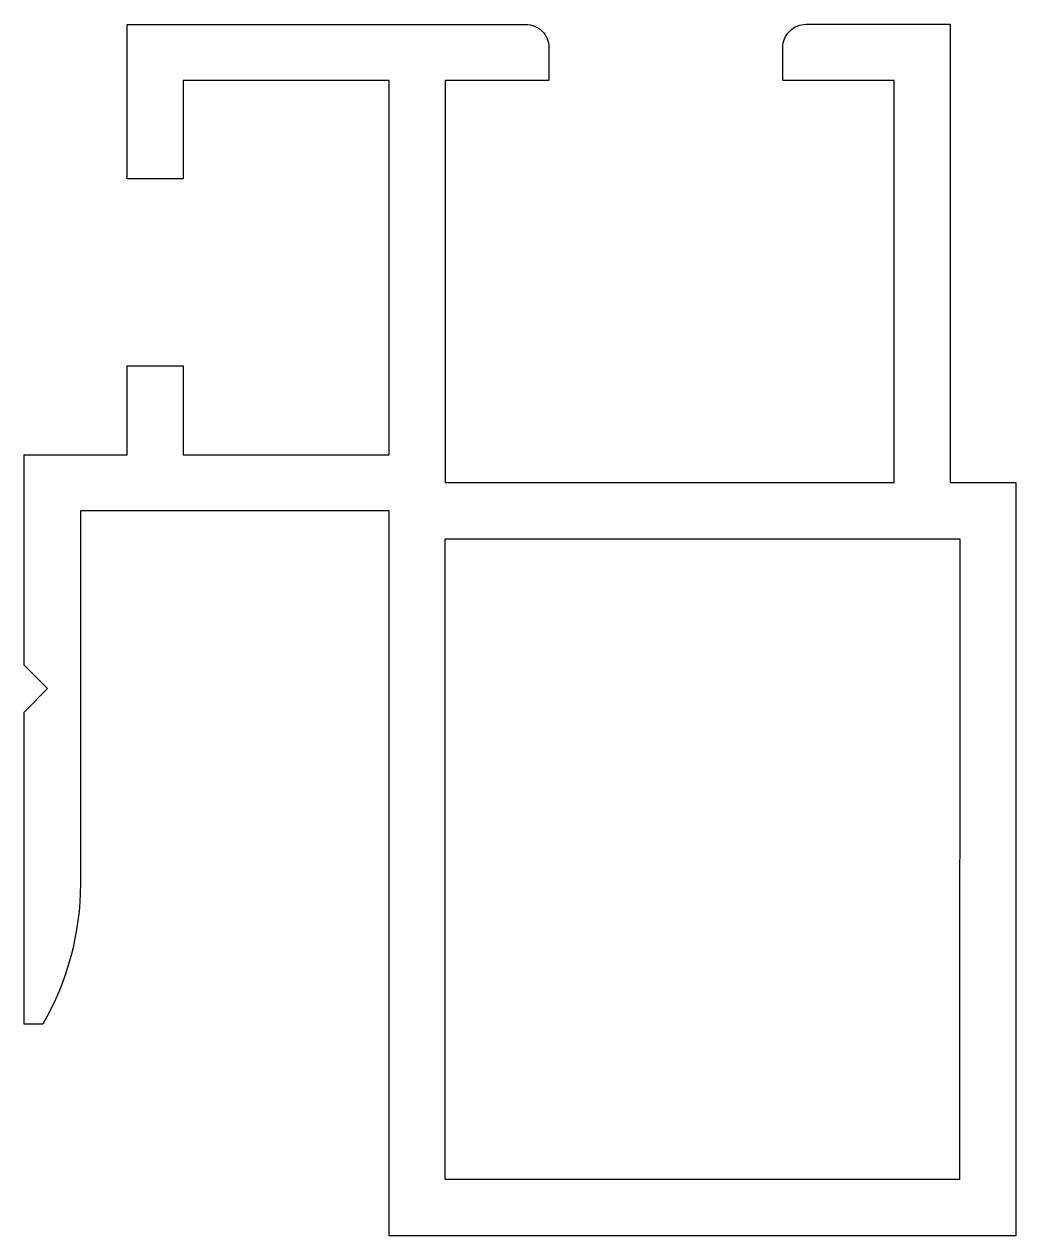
# Model space of a CAD drawing. Extents: x 788.2 to 809.4, y 544 to 569.9.
import ezdxf

# ---------------------------------------------------------------- set-up
doc = ezdxf.new("R2010")
doc.units = 0
doc.layers.add('2', color=3, linetype='CONTINUOUS')

msp = doc.modelspace()

# ---------------------------------------------------------------- linework, layer by layer
at = {"layer": '2', "color": 0}
msp.add_lwpolyline([(808.003, 569.853), (808.003, 560.053), (809.403, 560.053), (809.403, 543.953), (796.006, 543.953), (796.006, 559.449), (789.406, 559.449), (789.406, 551.476, -0.131652), (788.602, 548.476), (788.206, 548.476), (788.206, 555.149), (788.706, 555.649), (788.206, 556.149), (788.206, 560.649), (790.406, 560.649), (790.406, 562.549), (791.606, 562.549), (791.606, 560.649), (796.006, 560.649), (796.006, 568.65), (791.606, 568.65), (791.606, 566.549), (790.406, 566.549), (790.406, 569.847), (798.926, 569.851, -0.414336), (799.423, 569.351), (799.423, 568.65), (797.206, 568.65), (797.206, 560.053), (806.803, 560.053), (806.803, 568.65), (804.423, 568.65), (804.423, 569.353, -0.414214), (804.923, 569.853), (808.003, 569.853)], format="xyb", dxfattribs=at)
msp.add_lwpolyline([(797.206, 545.153), (797.206, 558.853), (808.206, 558.853), (808.203, 545.153)], close=True, dxfattribs=at)

doc.saveas('drawing.dxf')
